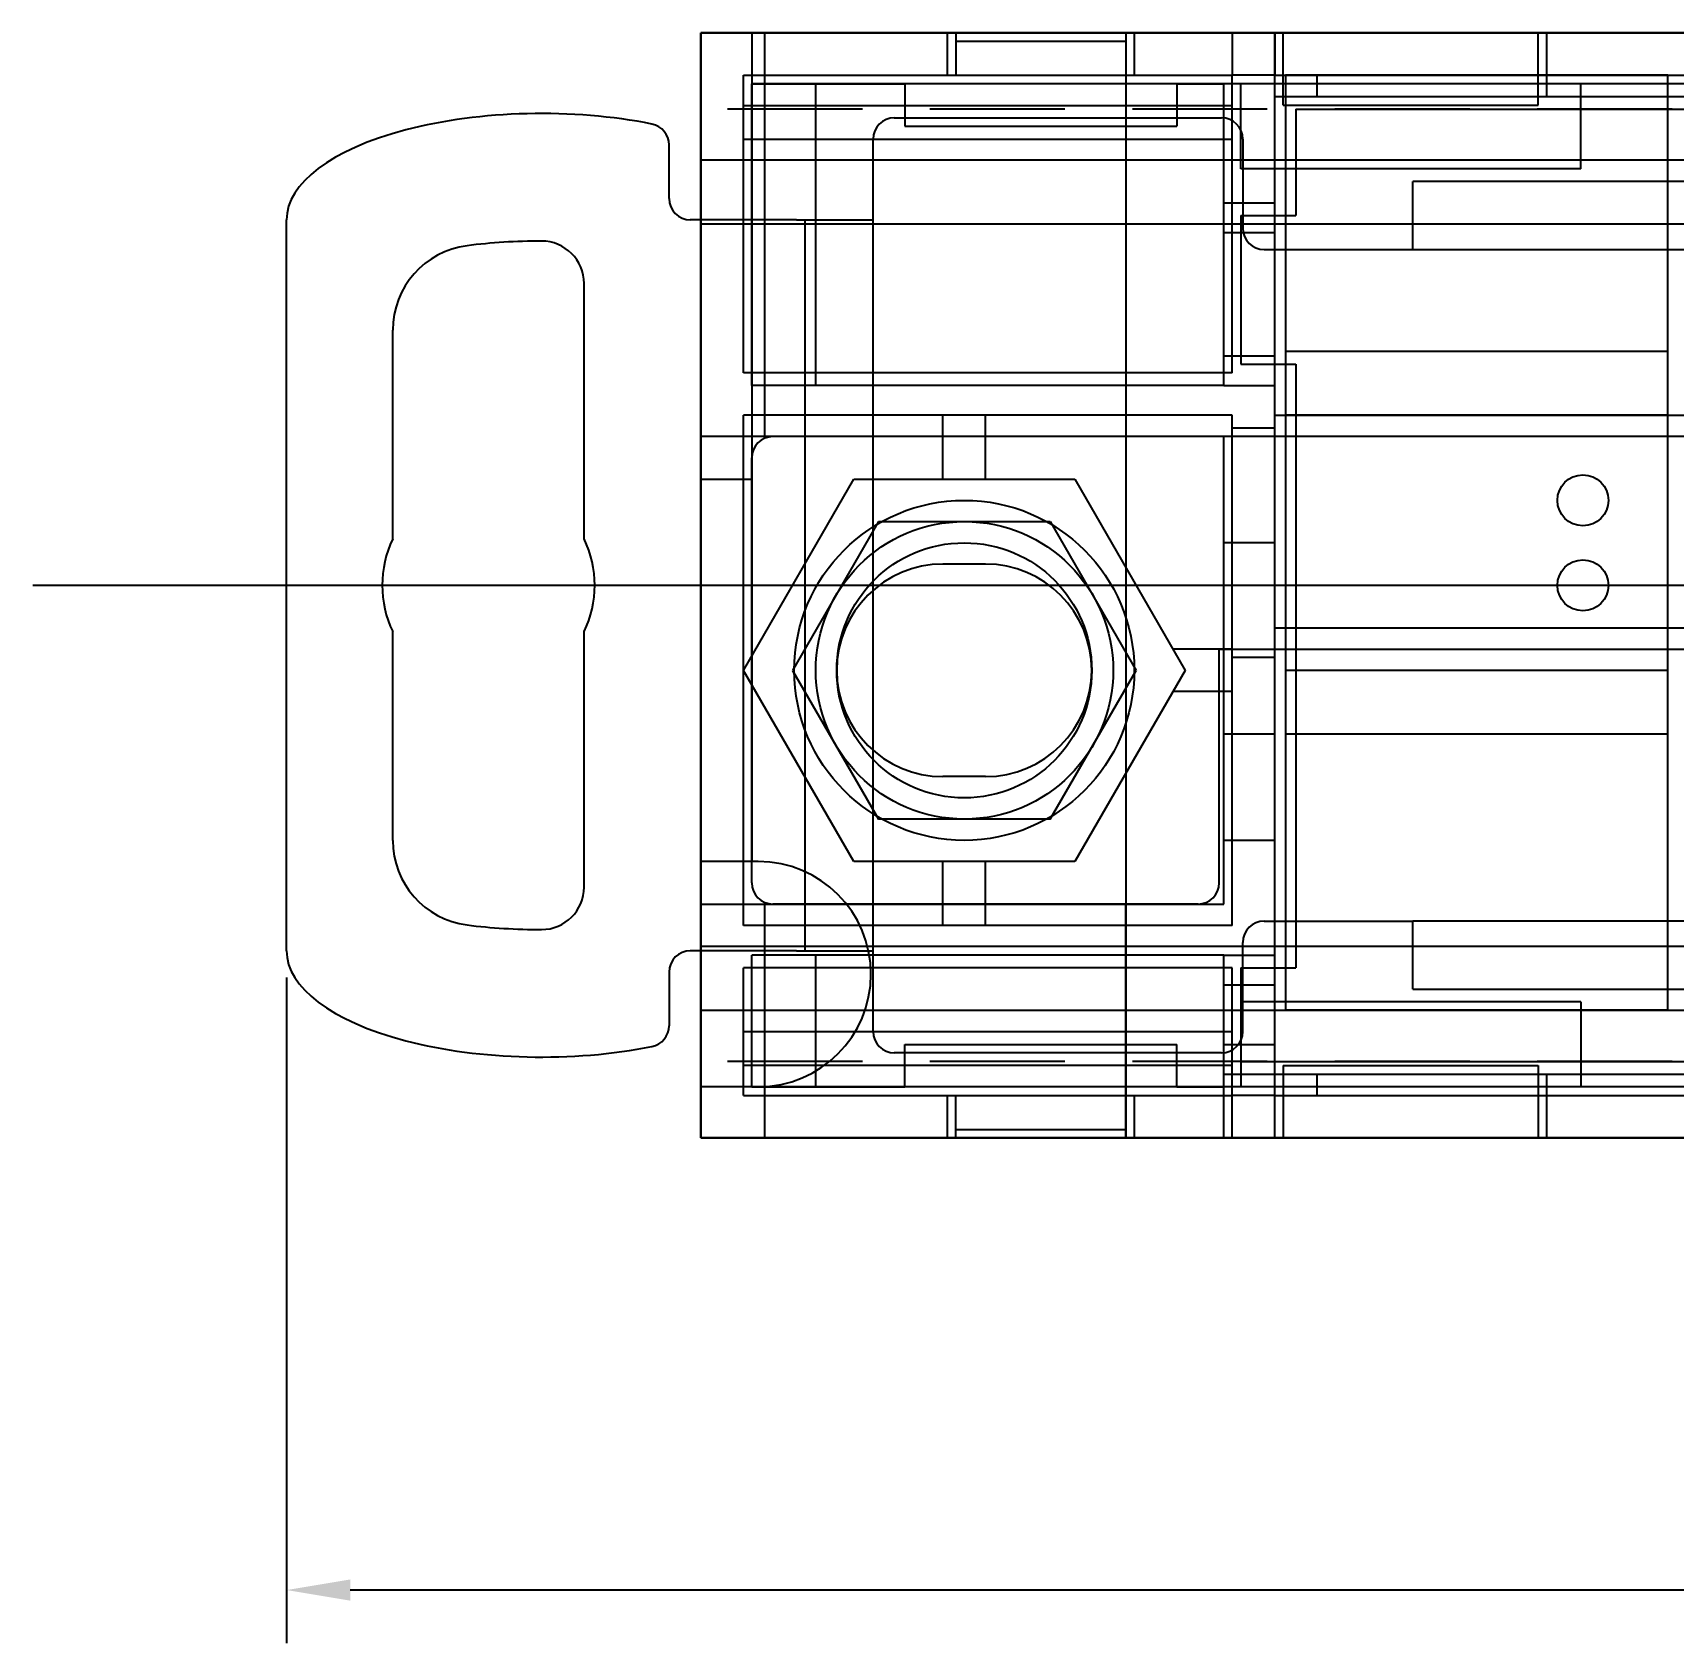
# Model space of a CAD drawing. Header units: millimetres. Extents: x 1406 to 2636, y 2148 to 2456.
# Drawn here: x 1584.86 to 1623.45, y 2303.79 to 2341.68 of the extents above; entities that cross this region are included whole.
import ezdxf

# ---------------------------------------------------------------- set-up
doc = ezdxf.new("R2010")
doc.units = ezdxf.units.MM
doc.linetypes.add('HIDDEN2', pattern=[4.7625, 3.175, -1.5875])
for name, color, linetype in [('Bus-Bar', 7, 'Continuous'), ('CASE-COVER', 7, 'Continuous'), ('CASE-상', 7, 'Continuous'), ('CASE-하', 7, 'Continuous'), ('CT', 7, 'Continuous'), ('DINRAIL', 5, 'Continuous'), ('PCB', 7, 'Continuous'), ('방열판', 7, 'Continuous')]:
    doc.layers.add(name, color=color, linetype=linetype)
doc.dimstyles.new('ISO-25', dxfattribs={"dimtxt": 2, "dimasz": 1.5, "dimexe": 1.25, "dimexo": 0.625, "dimtad": 1, "dimtxsty": 'Standard', "dimcen": 2.5, "dimclrd": 6, "dimclre": 6, "dimclrt": 1, "dimazin": 0, "dimtfac": 1, "dimtmove": 0, "dimatfit": 3, "dimfxl": 1, "dimarcsym": 0})

# ---------------------------------------------------------------- blocks, each defined once
blk = doc.blocks.new('*D512')
at = {"color": 6, "lineweight": -2, "transparency": 16777216}
for p, q in [((1590.828, 2319.456), (1590.828, 2303.79)), ((1691.328, 2319.455), (1691.328, 2303.79)), ((1689.828, 2305.04), (1592.328, 2305.04))]:
    blk.add_line(p, q, dxfattribs=at)
at = {"color": 6, "transparency": 16777216}
for points in [[(1592.328, 2305.29), (1592.328, 2304.79), (1590.828, 2305.04)], [(1689.828, 2305.29), (1689.828, 2304.79), (1691.328, 2305.04)]]:
    blk.add_solid(points, dxfattribs=at)
at = {"layer": 'Defpoints', "color": 0, "transparency": 16777216}
for p in [(1590.828, 2320.081), (1691.328, 2320.08), (1590.828, 2305.04)]:
    blk.add_point(p, dxfattribs=at)
at = {"color": 1, "transparency": 16777216, "insert": (1641.078, 2306.832), "char_height": 2, "attachment_point": 5}
blk.add_mtext('100,5', dxfattribs=at)

msp = doc.modelspace()

# ---------------------------------------------------------------- linework, layer by layer
at = {"layer": 'Bus-Bar', "color": 2, "ltscale": 10}
for p, q in [((1624.531, 2332.18), (1602.273, 2332.18)), ((1607.273, 2329.18), (1606.273, 2329.18)), ((1607.273, 2324.18), (1606.273, 2324.18)), ((1612.273, 2321.18), (1602.273, 2321.18))]:
    msp.add_line(p, q, dxfattribs=at)
at = {"layer": 'Bus-Bar', "color": 2}
for p, q in [((1601.773, 2321.68), (1601.773, 2331.68)), ((1612.773, 2321.68), (1612.773, 2327.18)), ((1612.773, 2327.18), (1624.359, 2327.18))]:
    msp.add_line(p, q, dxfattribs=at)
at = {"layer": 'Bus-Bar', "color": 2, "ltscale": 10}
for centre, radius, start, end in [((1602.273, 2331.68), 0.5, 90, 180), ((1606.273, 2326.68), 2.5, 90, 270), ((1607.273, 2326.68), 2.5, 270, 90)]:
    msp.add_arc(centre, radius, start, end, dxfattribs=at)
at = {"layer": 'Bus-Bar', "color": 2}
for centre, start, end in [((1602.273, 2321.68), 180, 270), ((1612.273, 2321.68), 270, 0)]:
    msp.add_arc(centre, 0.5, start, end, dxfattribs=at)
at = {"layer": 'CASE-COVER', "color": 3}
for p, q in [((1600.578, 2341.68), (1600.578, 2322.18)), ((1680.578, 2341.68), (1600.578, 2341.68)), ((1601.778, 2341.68), (1601.778, 2322.18)), ((1610.578, 2341.68), (1610.578, 2315.68)), ((1614.278, 2340.48), (1614.278, 2341.68)), ((1620.278, 2340.48), (1620.278, 2341.68)), ((1613.278, 2340.48), (1601.778, 2340.48)), ((1621.278, 2340.48), (1613.278, 2340.48)), ((1613.278, 2338.48), (1613.278, 2340.48)), ((1614.278, 2339.98), (1614.278, 2340.48)), ((1620.278, 2339.98), (1620.278, 2340.48)), ((1659.878, 2340.48), (1621.278, 2340.48)), ((1621.278, 2338.48), (1621.278, 2340.48)), ((1621.278, 2338.48), (1613.278, 2338.48)), ((1600.578, 2331.18), (1601.778, 2331.18)), ((1621.278, 2318.88), (1613.278, 2318.88)), ((1613.278, 2318.88), (1613.278, 2316.88)), ((1621.278, 2318.88), (1621.278, 2316.88)), ((1614.278, 2317.38), (1614.278, 2316.88)), ((1620.278, 2317.38), (1620.278, 2316.88)), ((1601.928, 2316.88), (1600.578, 2316.88)), ((1600.578, 2316.88), (1600.578, 2315.68)), ((1613.278, 2316.88), (1601.928, 2316.88)), ((1621.278, 2316.88), (1613.278, 2316.88)), ((1614.278, 2316.88), (1614.278, 2315.68)), ((1620.278, 2316.88), (1620.278, 2315.68)), ((1659.878, 2316.88), (1621.278, 2316.88)), ((1680.578, 2315.68), (1600.578, 2315.68))]:
    msp.add_line(p, q, dxfattribs=at)
at = {"layer": 'CASE-COVER', "color": 3, "ltscale": 10}
for p, q in [((1614.278, 2339.98), (1620.278, 2339.98)), ((1601.928, 2322.18), (1600.578, 2322.18)), ((1614.278, 2317.38), (1620.278, 2317.38))]:
    msp.add_line(p, q, dxfattribs=at)
at = {"layer": 'CASE-COVER', "color": 3}
msp.add_circle((1606.778, 2326.68), 3.5, dxfattribs=at)
msp.add_arc((1601.928, 2319.53), 2.65, 270, 90, dxfattribs=at)
at = {"layer": 'CASE-상', "color": 2}
for p, q in [((1600.578, 2341.68), (1606.578, 2341.68)), ((1610.578, 2341.68), (1670.578, 2341.68)), ((1606.578, 2341.48), (1610.578, 2341.48)), ((1601.778, 2340.48), (1605.378, 2340.48)), ((1606.578, 2340.68), (1610.578, 2340.68)), ((1611.778, 2340.48), (1612.878, 2340.48)), ((1614.078, 2340.68), (1667.078, 2340.68)), ((1614.078, 2340.18), (1620.478, 2340.18)), ((1620.478, 2340.18), (1635.078, 2340.18)), ((1605.378, 2339.48), (1611.778, 2339.48)), ((1612.878, 2337.68), (1614.078, 2337.68)), ((1612.878, 2336.98), (1614.078, 2336.98)), ((1612.878, 2334.08), (1614.078, 2334.08)), ((1612.878, 2333.38), (1601.778, 2333.38)), ((1612.878, 2333.38), (1614.078, 2333.38)), ((1635.078, 2332.677), (1614.078, 2332.677)), ((1635.078, 2332.18), (1600.578, 2332.18)), ((1614.078, 2329.68), (1612.878, 2329.68)), ((1614.078, 2327.677), (1635.078, 2327.677)), ((1612.878, 2327.18), (1668.278, 2327.18)), ((1614.078, 2325.18), (1612.878, 2325.18)), ((1614.078, 2322.68), (1612.878, 2322.68)), ((1600.578, 2321.18), (1612.878, 2321.18)), ((1612.878, 2319.98), (1601.778, 2319.98)), ((1612.878, 2319.98), (1614.078, 2319.98)), ((1612.878, 2319.28), (1614.078, 2319.28)), ((1605.378, 2317.88), (1611.778, 2317.88)), ((1612.878, 2317.88), (1614.078, 2317.88)), ((1601.778, 2316.88), (1605.378, 2316.88)), ((1611.778, 2316.88), (1612.878, 2316.88)), ((1612.878, 2317.18), (1614.078, 2317.18)), ((1614.078, 2317.18), (1620.478, 2317.18)), ((1620.478, 2317.18), (1667.078, 2317.18)), ((1606.578, 2316.68), (1610.578, 2316.68)), ((1614.078, 2316.68), (1667.078, 2316.68)), ((1606.578, 2315.88), (1610.578, 2315.88)), ((1600.578, 2315.68), (1606.578, 2315.68)), ((1610.578, 2315.68), (1670.578, 2315.68))]:
    msp.add_line(p, q, dxfattribs=at)
at = {"layer": 'CASE-상', "color": 2, "ltscale": 10}
for p, q in [((1600.578, 2332.18), (1600.578, 2341.68)), ((1602.078, 2332.18), (1602.078, 2341.68)), ((1606.578, 2341.68), (1606.578, 2340.68)), ((1610.578, 2341.68), (1610.578, 2332.18)), ((1614.078, 2340.18), (1614.078, 2341.68)), ((1620.478, 2340.18), (1620.478, 2341.68)), ((1601.778, 2333.38), (1601.778, 2340.48)), ((1603.278, 2333.38), (1603.278, 2340.48)), ((1605.378, 2340.48), (1605.378, 2339.48)), ((1611.778, 2340.48), (1611.778, 2339.48)), ((1612.878, 2333.38), (1612.878, 2340.48)), ((1615.078, 2340.18), (1615.078, 2340.68)), ((1614.078, 2317.18), (1614.078, 2340.18)), ((1612.878, 2321.18), (1612.878, 2332.18)), ((1600.578, 2315.68), (1600.578, 2321.18)), ((1602.078, 2315.68), (1602.078, 2321.18)), ((1610.578, 2315.68), (1610.578, 2321.18)), ((1601.778, 2316.88), (1601.778, 2319.98)), ((1603.278, 2316.88), (1603.278, 2319.98)), ((1612.878, 2315.68), (1612.878, 2319.98)), ((1605.378, 2316.88), (1605.378, 2317.88)), ((1611.778, 2316.88), (1611.778, 2317.88)), ((1614.078, 2315.68), (1614.078, 2317.18)), ((1615.078, 2316.68), (1615.078, 2317.18)), ((1620.478, 2315.68), (1620.478, 2317.18)), ((1606.578, 2315.68), (1606.578, 2316.68))]:
    msp.add_line(p, q, dxfattribs=at)
at = {"layer": 'CASE-하', "color": 5}
for p, q in [((1600.578, 2341.68), (1680.578, 2341.68)), ((1601.578, 2340.68), (1613.078, 2340.68)), ((1614.078, 2340.68), (1667.078, 2340.68)), ((1601.578, 2339.967), (1613.078, 2339.967)), ((1601.578, 2339.18), (1613.078, 2339.18)), ((1613.078, 2333.68), (1601.578, 2333.68)), ((1613.078, 2332.68), (1601.578, 2332.68)), ((1614.078, 2332.38), (1613.078, 2332.38)), ((1601.578, 2326.68), (1604.176, 2331.18)), ((1604.176, 2331.18), (1609.371, 2331.18)), ((1609.371, 2331.18), (1611.969, 2326.68)), ((1604.753, 2330.18), (1602.732, 2326.68)), ((1604.753, 2330.18), (1608.795, 2330.18)), ((1608.795, 2330.18), (1610.815, 2326.68)), ((1614.078, 2326.98), (1613.078, 2326.98)), ((1604.176, 2322.181), (1601.578, 2326.68)), ((1602.732, 2326.68), (1604.752, 2323.181)), ((1608.795, 2323.181), (1610.815, 2326.68)), ((1611.969, 2326.68), (1609.371, 2322.181)), ((1608.795, 2323.181), (1604.752, 2323.181)), ((1609.371, 2322.181), (1604.176, 2322.181)), ((1613.078, 2320.68), (1601.578, 2320.68)), ((1613.078, 2319.68), (1601.578, 2319.68)), ((1601.578, 2318.18), (1613.078, 2318.18)), ((1601.578, 2317.394), (1613.078, 2317.394)), ((1601.578, 2316.68), (1613.078, 2316.68)), ((1614.078, 2316.68), (1667.078, 2316.68)), ((1600.578, 2315.68), (1680.578, 2315.68))]:
    msp.add_line(p, q, dxfattribs=at)
at = {"layer": 'CASE-하', "color": 5, "ltscale": 10}
for p, q in [((1600.578, 2315.68), (1600.578, 2341.68)), ((1606.378, 2340.68), (1606.378, 2341.68)), ((1610.778, 2340.68), (1610.778, 2341.68)), ((1613.078, 2341.68), (1613.078, 2340.68)), ((1614.078, 2341.68), (1614.078, 2340.68)), ((1601.578, 2333.68), (1601.578, 2340.68)), ((1613.078, 2333.68), (1613.078, 2340.68)), ((1614.078, 2340.68), (1613.078, 2340.68)), ((1614.078, 2316.68), (1614.078, 2340.68)), ((1601.578, 2320.68), (1601.578, 2332.68)), ((1606.273, 2331.18), (1606.273, 2332.68)), ((1607.273, 2331.18), (1607.273, 2332.68)), ((1613.078, 2320.68), (1613.078, 2332.68)), ((1613.078, 2327.18), (1611.68, 2327.18)), ((1613.078, 2326.18), (1611.68, 2326.18)), ((1606.273, 2320.68), (1606.273, 2322.181)), ((1607.273, 2320.68), (1607.273, 2322.181)), ((1601.578, 2316.68), (1601.578, 2319.68)), ((1613.078, 2316.68), (1613.078, 2319.68)), ((1606.378, 2315.68), (1606.378, 2316.68)), ((1610.778, 2315.68), (1610.778, 2316.68)), ((1613.078, 2315.68), (1613.078, 2316.68)), ((1614.078, 2316.68), (1613.078, 2316.68)), ((1614.078, 2315.68), (1614.078, 2316.68))]:
    msp.add_line(p, q, dxfattribs=at)
for radius in [4, 3]:
    msp.add_circle((1606.773, 2326.68), radius, dxfattribs=at)
at = {"layer": 'CT', "color": 3}
for p, q in [((1614.328, 2340.681), (1614.328, 2318.681)), ((1623.328, 2340.681), (1614.328, 2340.681)), ((1623.328, 2318.681), (1623.328, 2340.681)), ((1623.328, 2332.681), (1614.328, 2332.681)), ((1623.328, 2332.68), (1614.328, 2332.68)), ((1623.328, 2326.68), (1614.328, 2326.68)), ((1623.328, 2318.681), (1614.328, 2318.681))]:
    msp.add_line(p, q, dxfattribs=at)
at = {"layer": 'CT', "color": 4}
for p, q in [((1623.328, 2334.181), (1614.328, 2334.181)), ((1623.328, 2325.181), (1614.328, 2325.181))]:
    msp.add_line(p, q, dxfattribs=at)
at = {"layer": 'CT', "color": 3}
for centre in [(1621.328, 2330.68), (1621.328, 2328.68)]:
    msp.add_circle(centre, 0.6, dxfattribs=at)
at = {"layer": 'DINRAIL', "color": 1}
for p, q in [((1605.128, 2339.68), (1612.828, 2339.68)), ((1599.828, 2337.779), (1599.828, 2339.044)), ((1604.628, 2318.18), (1604.628, 2339.18)), ((1613.328, 2339.18), (1613.328, 2337.08)), ((1617.328, 2336.58), (1617.328, 2338.18)), ((1623.828, 2338.18), (1617.328, 2338.18)), ((1590.828, 2320.08), (1590.828, 2337.28)), ((1602.828, 2337.279), (1600.328, 2337.279)), ((1602.828, 2337.279), (1604.628, 2337.279)), ((1613.828, 2336.58), (1617.328, 2336.58)), ((1617.328, 2336.58), (1623.828, 2336.58)), ((1597.828, 2329.77), (1597.828, 2335.78)), ((1593.328, 2330.256), (1593.328, 2334.687)), ((1593.328, 2329.77), (1593.328, 2334.687)), ((1593.328, 2322.674), (1593.328, 2327.591)), ((1597.828, 2321.581), (1597.828, 2327.591)), ((1593.328, 2322.674), (1593.328, 2327.105)), ((1613.828, 2320.78), (1617.328, 2320.78)), ((1623.828, 2320.78), (1617.328, 2320.78)), ((1617.328, 2319.18), (1617.328, 2320.78)), ((1602.828, 2320.082), (1600.328, 2320.082)), ((1602.828, 2320.082), (1604.628, 2320.082)), ((1613.328, 2318.18), (1613.328, 2320.28)), ((1599.828, 2319.582), (1599.828, 2318.318)), ((1617.328, 2319.18), (1623.828, 2319.18)), ((1612.828, 2317.68), (1605.128, 2317.68))]:
    msp.add_line(p, q, dxfattribs=at)
at = {"layer": 'DINRAIL', "color": 4}
msp.add_line((1603.028, 2320.082), (1603.028, 2337.279), dxfattribs=at)
at = {"layer": 'DINRAIL'}
msp.add_line((1680.578, 2328.68), (1584.858, 2328.68), dxfattribs=at)
at = {"layer": 'DINRAIL', "color": 1}
for centre, radius, start, end in [((1605.128, 2339.18), 0.5, 90, 180), ((1612.828, 2339.18), 0.5, 0, 90), ((1599.328, 2339.044), 0.5, 360, 78.6809), ((1600.328, 2337.779), 0.5, 180, 270), ((1613.828, 2337.08), 0.5, 180, 270), ((1595.328, 2334.687), 2, 97.2518, 180), ((1596.828, 2335.78), 1, 0, 90), ((1595.578, 2328.681), 2.5, 154.1581, 205.8419), ((1595.578, 2328.681), 2.5, 334.1581, 25.8419), ((1595.328, 2322.674), 2, 180, 262.7564), ((1596.828, 2321.581), 1, 270.0075, 0), ((1613.828, 2320.28), 0.5, 90, 180), ((1600.328, 2319.582), 0.5, 90, 180), ((1599.328, 2318.318), 0.5, 281.3261, 0), ((1605.128, 2318.18), 0.5, 180, 270), ((1612.828, 2318.18), 0.5, 270, 0)]:
    msp.add_arc(centre, radius, start, end, dxfattribs=at)
for centre, major_axis, start_param, end_param in [((1596.828, 2337.28), (6, 0), 1.122953, 3.141593), ((1596.828, 2334.28), (6, 0), 1.570796, 1.867194), ((1596.828, 2323.081), (6, 0.001), 4.415979, 4.712349), ((1596.828, 2320.081), (6, 0.001), 3.14147, 5.160182)]:
    msp.add_ellipse(centre, major_axis=major_axis, ratio=0.416667, start_param=start_param, end_param=end_param, dxfattribs=at)
at = {"layer": 'PCB', "color": 1}
for p, q in [((1614.578, 2339.88), (1666.578, 2339.88)), ((1614.578, 2339.88), (1614.578, 2337.38)), ((1614.578, 2339.88), (1666.578, 2339.88)), ((1614.578, 2339.88), (1614.578, 2337.38)), ((1613.278, 2337.38), (1613.278, 2333.88)), ((1613.278, 2337.38), (1614.578, 2337.38)), ((1613.278, 2337.38), (1613.278, 2333.88)), ((1613.278, 2337.38), (1614.578, 2337.38)), ((1613.278, 2333.88), (1614.578, 2333.88)), ((1613.278, 2333.88), (1614.578, 2333.88)), ((1614.578, 2333.88), (1614.578, 2319.68)), ((1614.578, 2333.88), (1614.578, 2319.68)), ((1613.278, 2319.68), (1613.278, 2317.48)), ((1613.278, 2319.68), (1614.578, 2319.68)), ((1613.278, 2319.68), (1613.278, 2317.48)), ((1613.278, 2319.68), (1614.578, 2319.68)), ((1613.278, 2317.48), (1667.878, 2317.48)), ((1613.278, 2317.48), (1667.878, 2317.48))]:
    msp.add_line(p, q, dxfattribs=at)
at = {"layer": '방열판'}
for p, q in [((1680.578, 2341.68), (1600.578, 2341.68)), ((1600.578, 2341.68), (1600.578, 2315.68)), ((1680.578, 2338.68), (1600.578, 2338.68)), ((1680.578, 2337.18), (1600.578, 2337.18)), ((1680.578, 2320.18), (1600.578, 2320.18)), ((1680.578, 2318.68), (1600.578, 2318.68)), ((1600.578, 2315.68), (1680.578, 2315.68))]:
    msp.add_line(p, q, dxfattribs=at)
at = {"layer": '방열판', "color": 4, "linetype": 'HIDDEN2'}
for p, q in [((1680.578, 2339.88), (1600.578, 2339.88)), ((1680.578, 2317.48), (1600.578, 2317.48))]:
    msp.add_line(p, q, dxfattribs=at)

# ---------------------------------------------------------------- dimensions: what is measured, and where the dimension line sits
dim = msp.add_linear_dim(base=(1590.828, 2305.04), p1=(1691.328, 2320.08), p2=(1590.828, 2320.081), dimstyle='ISO-25')
dim.commit()
dim.dimension.update_dxf_attribs({"geometry": '*D512', "text_midpoint": (1641.078, 2306.832)})

doc.saveas('drawing.dxf')
